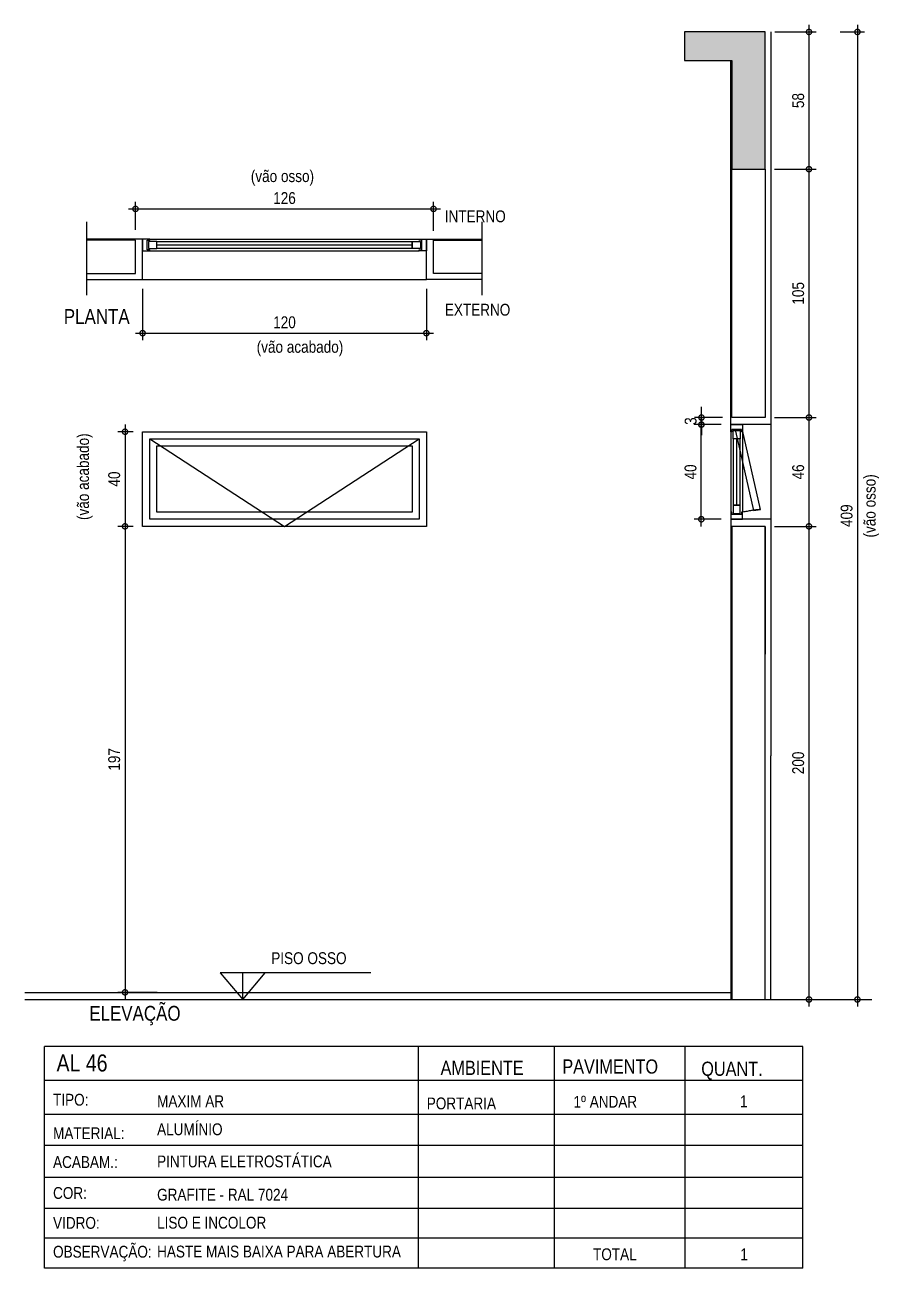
# Model space of a CAD drawing. Header units: metres. Extents: x -0.2 to 51.6, y -20.8 to 5.5.
# Drawn here: x 48.02 to 51.63, y -20.82 to -15.56 of the extents above; entities that cross this region are included whole.
import ezdxf

# ---------------------------------------------------------------- set-up
doc = ezdxf.new("R2010")
doc.units = ezdxf.units.M
doc.linetypes.add('DASHEDX2', pattern=[1.5, 1, -0.5])
for name, color, linetype in [('ARQ-ALV ACAB', 4, 'Continuous'), ('ARQ-ALV OSSO', 5, 'Continuous'), ('ARQ-AUX', 7, 'Continuous'), ('ARQ-AUX2', 2, 'Continuous'), ('ARQ-CAX', 1, 'Continuous'), ('ARQ-CAX @ 1', 1, 'Continuous'), ('ARQ-DIM', 2, 'Continuous'), ('ARQ-ENCH', 1, 'Continuous'), ('ARQ-PRJ', 7, 'DASHEDX2'), ('ARQ-TXT', 2, 'Continuous'), ('ES-CORTE', 2, 'Continuous')]:
    doc.layers.add(name, color=color, linetype=linetype)
doc.styles.add('Adesa', font='ARIALN.TTF')
doc.dimstyles.new('ADESA 1-0025', dxfattribs={"dimtxt": 0.05, "dimasz": 0.045, "dimexe": 0.03, "dimexo": 0.04, "dimgap": 0.02, "dimtad": 1, "dimtoh": 1, "dimdec": 0, "dimlfac": 100, "dimzin": 4, "dimtxsty": 'Adesa', "dimblk": 'DOTSMALL', "dimcen": 1, "dimdle": 0.03, "dimclrd": 1, "dimclre": 1, "dimclrt": 256, "dimazin": 1, "dimtm": 1e-09, "dimtfac": 1, "dimtdec": 0, "dimtix": 1, "dimtmove": 2, "dimatfit": 0, "dimldrblk": 'DOTSMALL', "dimfxl": 0.8, "dimtvp": 2, "dimtolj": 1, "dimtzin": 0, "dimarcsym": 0})

# ---------------------------------------------------------------- blocks, each defined once
blk = doc.blocks.new('_DotSmall')
at = {"color": 0, "linetype": 'ByBlock', "const_width": 0.5}
blk.add_lwpolyline([(-0.0625, 0, 1), (0.0625, 0, 1)], format="xyb", close=True, dxfattribs=at)
blk = doc.blocks.new('*D742')
at = {"layer": 'ARQ-DIM', "color": 1, "lineweight": -2, "transparency": 16777216}
for p, q in [((48.5182, -16.6762), (48.5182, -16.8934)), ((49.7182, -16.6762), (49.7182, -16.8934)), ((48.4882, -16.8634), (49.7482, -16.8634))]:
    blk.add_line(p, q, dxfattribs=at)
at = {"layer": 'Defpoints', "color": 0, "transparency": 16777216}
for p in [(48.5182, -16.6362), (49.7182, -16.6362), (49.7182, -16.8634)]:
    blk.add_point(p, dxfattribs=at)
at = {"layer": 'ARQ-DIM', "color": 1, "lineweight": -2, "transparency": 16777216, "xscale": 0.045, "yscale": 0.045, "zscale": 0.045, "rotation": 180}
blk.add_blockref('_DotSmall', (48.5182, -16.8634), dxfattribs=at)
at = {"layer": 'ARQ-DIM', "color": 1, "lineweight": -2, "transparency": 16777216, "xscale": 0.045, "yscale": 0.045, "zscale": 0.045}
blk.add_blockref('_DotSmall', (49.7182, -16.8634), dxfattribs=at)
at = {"layer": 'ARQ-DIM', "transparency": 16777216, "insert": (49.1182, -16.8179), "char_height": 0.05, "attachment_point": 5, "style": 'Adesa'}
blk.add_mtext('\\A1;120', dxfattribs=at)
blk = doc.blocks.new('*D732')
at = {"layer": 'ARQ-DIM', "color": 1, "lineweight": -2, "transparency": 16777216}
for p, q in [((48.4782, -17.2803), (48.4139, -17.2803)), ((48.4439, -17.2503), (48.4439, -17.7103)), ((48.4782, -17.6803), (48.4139, -17.6803))]:
    blk.add_line(p, q, dxfattribs=at)
at = {"layer": 'Defpoints', "color": 0, "transparency": 16777216}
for p in [(48.5182, -17.2803), (48.4439, -17.6803), (48.5182, -17.6803)]:
    blk.add_point(p, dxfattribs=at)
at = {"layer": 'ARQ-DIM', "color": 1, "lineweight": -2, "transparency": 16777216, "xscale": 0.045, "yscale": 0.045, "zscale": 0.045}
for p, rotation in [((48.4439, -17.2803), 90), ((48.4439, -17.6803), 270)]:
    blk.add_blockref('_DotSmall', p, dxfattribs=dict(at, rotation=rotation))
at = {"layer": 'ARQ-DIM', "transparency": 16777216, "insert": (48.3984, -17.4803), "char_height": 0.05, "attachment_point": 5, "rotation": 90, "style": 'Adesa'}
blk.add_mtext('\\A1;40', dxfattribs=at)
blk = doc.blocks.new('*D743')
at = {"layer": 'ARQ-DIM', "color": 1, "lineweight": -2, "transparency": 16777216}
for p, q in [((48.4582, -16.3383), (49.7782, -16.3383)), ((48.4882, -16.4262), (48.4882, -16.3083)), ((49.7482, -16.4312), (49.7482, -16.3083))]:
    blk.add_line(p, q, dxfattribs=at)
at = {"layer": 'Defpoints', "color": 0, "transparency": 16777216}
for p in [(49.7482, -16.3383), (48.4882, -16.4662), (49.7482, -16.4712)]:
    blk.add_point(p, dxfattribs=at)
at = {"layer": 'ARQ-DIM', "color": 1, "lineweight": -2, "transparency": 16777216, "xscale": 0.045, "yscale": 0.045, "zscale": 0.045, "rotation": 180}
blk.add_blockref('_DotSmall', (48.4882, -16.3383), dxfattribs=at)
at = {"layer": 'ARQ-DIM', "color": 1, "lineweight": -2, "transparency": 16777216, "xscale": 0.045, "yscale": 0.045, "zscale": 0.045}
blk.add_blockref('_DotSmall', (49.7482, -16.3383), dxfattribs=at)
at = {"layer": 'ARQ-DIM', "transparency": 16777216, "insert": (49.1182, -16.2928), "char_height": 0.05, "attachment_point": 5, "style": 'Adesa'}
blk.add_mtext('\\A1;126', dxfattribs=at)
blk = doc.blocks.new('*D733')
at = {"layer": 'ARQ-DIM', "color": 1, "lineweight": -2, "transparency": 16777216}
for p, q in [((48.4439, -17.6503), (48.4439, -19.6803)), ((48.4782, -17.6803), (48.4139, -17.6803)), ((48.5799, -19.6503), (48.4139, -19.6503))]:
    blk.add_line(p, q, dxfattribs=at)
at = {"layer": 'Defpoints', "color": 0, "transparency": 16777216}
for p in [(48.5182, -17.6803), (48.4439, -19.6503), (48.6199, -19.6503)]:
    blk.add_point(p, dxfattribs=at)
at = {"layer": 'ARQ-DIM', "color": 1, "lineweight": -2, "transparency": 16777216, "xscale": 0.045, "yscale": 0.045, "zscale": 0.045}
for p, rotation in [((48.4439, -17.6803), 90), ((48.4439, -19.6503), 270)]:
    blk.add_blockref('_DotSmall', p, dxfattribs=dict(at, rotation=rotation))
at = {"layer": 'ARQ-DIM', "transparency": 16777216, "insert": (48.3984, -18.6653), "char_height": 0.05, "attachment_point": 5, "rotation": 90, "style": 'Adesa'}
blk.add_mtext('\\A1;197', dxfattribs=at)
blk = doc.blocks.new('*U84')
at = {"color": 0, "linetype": 'ByBlock', "ltscale": 0.5}
for points in [[(0.02, -0.045), (0.02, -0.045), (0.02, -0.045), (0.02, -0.045), (0.02, -0.045), (0.02, -0.045), (0.02, -0.045), (0.02, -0.045), (0.02, -0.045), (0.03, -0.045), (0.03, -0.05), (0, -0.05), (0, 0), (0.03, 0), (0.03, -0.005), (0.02, -0.005), (0.02, -0.045)], [(1.18, -0.045), (1.18, -0.045), (1.18, -0.045), (1.18, -0.045), (1.18, -0.045), (1.18, -0.045), (1.18, -0.045), (1.18, -0.045), (1.18, -0.045), (1.17, -0.045), (1.17, -0.05), (1.2, -0.05), (1.2, 0), (1.17, 0), (1.17, -0.005), (1.18, -0.005), (1.18, -0.045)], [(0.025, -0.01), (0.06, -0.01), (0.06, -0.04), (0.025, -0.04)], [(1.175, -0.01), (1.14, -0.01), (1.14, -0.04), (1.175, -0.04)]]:
    blk.add_lwpolyline(points, close=True, dxfattribs=at)
at = {"color": 8, "linetype": 'ByBlock', "ltscale": 0.5}
for points in [[(1.17, 0), (0.03, 0)], [(1.17, -0.05), (0.03, -0.05)]]:
    blk.add_lwpolyline(points, dxfattribs=at)
at = {"color": 7, "linetype": 'ByBlock', "ltscale": 0.5}
blk.add_lwpolyline([(1.14, -0.01), (1.14, -0.04), (0.06, -0.04), (0.06, -0.01)], close=True, dxfattribs=at)
blk.add_lwpolyline([(0.06, -0.025), (1.14, -0.025)], dxfattribs=at)
blk = doc.blocks.new('*D734')
at = {"layer": 'ARQ-DIM', "color": 1, "lineweight": -2, "transparency": 16777216}
for p, q in [((51.3359, -17.6503), (51.3359, -19.7103)), ((51.1902, -17.6803), (51.3659, -17.6803)), ((51.1902, -19.6803), (51.3659, -19.6803))]:
    blk.add_line(p, q, dxfattribs=at)
at = {"layer": 'Defpoints', "color": 0, "transparency": 16777216}
for p in [(51.1502, -17.6803), (51.1502, -19.6803), (51.3359, -19.6803)]:
    blk.add_point(p, dxfattribs=at)
at = {"layer": 'ARQ-DIM', "color": 1, "lineweight": -2, "transparency": 16777216, "xscale": 0.045, "yscale": 0.045, "zscale": 0.045}
for p, rotation in [((51.3359, -17.6803), 90), ((51.3359, -19.6803), 270)]:
    blk.add_blockref('_DotSmall', p, dxfattribs=dict(at, rotation=rotation))
at = {"layer": 'ARQ-DIM', "transparency": 16777216, "insert": (51.2904, -18.6803), "char_height": 0.05, "attachment_point": 5, "rotation": 90, "style": 'Adesa'}
blk.add_mtext('\\A1;200', dxfattribs=at)
blk = doc.blocks.new('*D735')
at = {"layer": 'ARQ-DIM', "color": 1, "lineweight": -2, "transparency": 16777216}
for p, q in [((51.1902, -17.2203), (51.3659, -17.2203)), ((51.3359, -17.1903), (51.3359, -17.7103)), ((51.1902, -17.6803), (51.3659, -17.6803))]:
    blk.add_line(p, q, dxfattribs=at)
at = {"layer": 'Defpoints', "color": 0, "transparency": 16777216}
for p in [(51.1502, -17.2203), (51.1502, -17.6803), (51.3359, -17.6803)]:
    blk.add_point(p, dxfattribs=at)
at = {"layer": 'ARQ-DIM', "color": 1, "lineweight": -2, "transparency": 16777216, "xscale": 0.045, "yscale": 0.045, "zscale": 0.045}
for p, rotation in [((51.3359, -17.2203), 90), ((51.3359, -17.6803), 270)]:
    blk.add_blockref('_DotSmall', p, dxfattribs=dict(at, rotation=rotation))
at = {"layer": 'ARQ-DIM', "transparency": 16777216, "insert": (51.2904, -17.4503), "char_height": 0.05, "attachment_point": 5, "rotation": 90, "style": 'Adesa'}
blk.add_mtext('\\A1;46', dxfattribs=at)
blk = doc.blocks.new('*D736')
at = {"layer": 'ARQ-DIM', "color": 1, "lineweight": -2, "transparency": 16777216}
for p, q in [((51.1908, -15.5903), (51.3659, -15.5903)), ((51.3359, -15.5603), (51.3359, -16.2003)), ((51.1902, -16.1703), (51.3659, -16.1703))]:
    blk.add_line(p, q, dxfattribs=at)
at = {"layer": 'Defpoints', "color": 0, "transparency": 16777216}
for p in [(51.1508, -15.5903), (51.1502, -16.1703), (51.3359, -16.1703)]:
    blk.add_point(p, dxfattribs=at)
at = {"layer": 'ARQ-DIM', "color": 1, "lineweight": -2, "transparency": 16777216, "xscale": 0.045, "yscale": 0.045, "zscale": 0.045}
for p, rotation in [((51.3359, -15.5903), 90), ((51.3359, -16.1703), 270)]:
    blk.add_blockref('_DotSmall', p, dxfattribs=dict(at, rotation=rotation))
at = {"layer": 'ARQ-DIM', "transparency": 16777216, "insert": (51.2904, -15.8803), "char_height": 0.05, "attachment_point": 5, "rotation": 90, "style": 'Adesa'}
blk.add_mtext('\\A1;58', dxfattribs=at)
blk = doc.blocks.new('*D738')
at = {"layer": 'ARQ-DIM', "color": 1, "lineweight": -2, "transparency": 16777216}
for p, q in [((51.4681, -15.5903), (51.5707, -15.5903)), ((51.5407, -15.5603), (51.5407, -19.7103)), ((51.432, -19.6803), (51.5707, -19.6803))]:
    blk.add_line(p, q, dxfattribs=at)
at = {"layer": 'Defpoints', "color": 0, "transparency": 16777216}
for p in [(51.4281, -15.5903), (51.392, -19.6803), (51.5407, -19.6803)]:
    blk.add_point(p, dxfattribs=at)
at = {"layer": 'ARQ-DIM', "color": 1, "lineweight": -2, "transparency": 16777216, "xscale": 0.045, "yscale": 0.045, "zscale": 0.045}
for p, rotation in [((51.5407, -15.5903), 90), ((51.5407, -19.6803), 270)]:
    blk.add_blockref('_DotSmall', p, dxfattribs=dict(at, rotation=rotation))
at = {"layer": 'ARQ-DIM', "transparency": 16777216, "insert": (51.4952, -17.6353), "char_height": 0.05, "attachment_point": 5, "rotation": 90, "style": 'Adesa'}
blk.add_mtext('\\A1;409', dxfattribs=at)
blk = doc.blocks.new('*D740')
at = {"layer": 'ARQ-DIM', "color": 1, "lineweight": -2, "transparency": 16777216}
for p, q in [((50.8813, -17.2203), (50.8813, -17.1753)), ((50.9702, -17.2203), (50.8513, -17.2203)), ((50.8813, -17.2203), (50.8813, -17.2503)), ((50.9652, -17.2503), (50.8513, -17.2503)), ((50.8813, -17.2503), (50.8813, -17.2953))]:
    blk.add_line(p, q, dxfattribs=at)
at = {"layer": 'Defpoints', "color": 0, "transparency": 16777216}
for p in [(51.0102, -17.2203), (50.8813, -17.2503), (51.0052, -17.2503)]:
    blk.add_point(p, dxfattribs=at)
at = {"layer": 'ARQ-DIM', "color": 1, "lineweight": -2, "transparency": 16777216, "xscale": 0.045, "yscale": 0.045, "zscale": 0.045}
for p, rotation in [((50.8813, -17.2203), 270), ((50.8813, -17.2503), 90)]:
    blk.add_blockref('_DotSmall', p, dxfattribs=dict(at, rotation=rotation))
at = {"layer": 'ARQ-DIM', "transparency": 16777216, "insert": (50.8357, -17.2353), "char_height": 0.05, "attachment_point": 5, "rotation": 90, "style": 'Adesa'}
blk.add_mtext('\\A1;3', dxfattribs=at)
blk = doc.blocks.new('*D741')
at = {"layer": 'ARQ-DIM', "color": 1, "lineweight": -2, "transparency": 16777216}
for p, q in [((50.8806, -17.6803), (50.8806, -17.2203)), ((50.9652, -17.2503), (50.8506, -17.2503)), ((50.9652, -17.6503), (50.8506, -17.6503))]:
    blk.add_line(p, q, dxfattribs=at)
at = {"layer": 'Defpoints', "color": 0, "transparency": 16777216}
for p in [(50.8806, -17.2503), (51.0052, -17.2503), (51.0052, -17.6503)]:
    blk.add_point(p, dxfattribs=at)
at = {"layer": 'ARQ-DIM', "color": 1, "lineweight": -2, "transparency": 16777216, "xscale": 0.045, "yscale": 0.045, "zscale": 0.045}
for p, rotation in [((50.8806, -17.2503), 90), ((50.8806, -17.6503), 270)]:
    blk.add_blockref('_DotSmall', p, dxfattribs=dict(at, rotation=rotation))
at = {"layer": 'ARQ-DIM', "transparency": 16777216, "insert": (50.8351, -17.4503), "char_height": 0.05, "attachment_point": 5, "rotation": 90, "style": 'Adesa'}
blk.add_mtext('\\A1;40', dxfattribs=at)
blk = doc.blocks.new('*D744')
at = {"layer": 'ARQ-DIM', "color": 1, "lineweight": -2, "transparency": 16777216}
for p, q in [((51.1902, -16.1703), (51.3659, -16.1703)), ((51.3359, -16.1403), (51.3359, -17.2503)), ((51.318, -17.2203), (51.3659, -17.2203))]:
    blk.add_line(p, q, dxfattribs=at)
at = {"layer": 'Defpoints', "color": 0, "transparency": 16777216}
for p in [(51.1502, -16.1703), (51.278, -17.2203), (51.3359, -17.2203)]:
    blk.add_point(p, dxfattribs=at)
at = {"layer": 'ARQ-DIM', "color": 1, "lineweight": -2, "transparency": 16777216, "xscale": 0.045, "yscale": 0.045, "zscale": 0.045}
for p, rotation in [((51.3359, -16.1703), 90), ((51.3359, -17.2203), 270)]:
    blk.add_blockref('_DotSmall', p, dxfattribs=dict(at, rotation=rotation))
at = {"layer": 'ARQ-DIM', "transparency": 16777216, "insert": (51.2904, -16.6953), "char_height": 0.05, "attachment_point": 5, "rotation": 90, "style": 'Adesa'}
blk.add_mtext('\\A1;105', dxfattribs=at)
blk = doc.blocks.new('*U745')
at = {"color": 0, "linetype": 'ByBlock', "ltscale": 0.5}
for points in [[(0.02, -0.045), (0.02, -0.045), (0.02, -0.045), (0.02, -0.045), (0.02, -0.045), (0.02, -0.045), (0.02, -0.045), (0.02, -0.045), (0.02, -0.045), (0.03, -0.045), (0.03, -0.05), (0, -0.05), (0, 0), (0.03, 0), (0.03, -0.005), (0.02, -0.005), (0.02, -0.045)], [(0.38, -0.045), (0.38, -0.045), (0.38, -0.045), (0.38, -0.045), (0.38, -0.045), (0.38, -0.045), (0.38, -0.045), (0.38, -0.045), (0.38, -0.045), (0.37, -0.045), (0.37, -0.05), (0.4, -0.05), (0.4, 0), (0.37, 0), (0.37, -0.005), (0.38, -0.005), (0.38, -0.045)], [(0.025, -0.01), (0.06, -0.01), (0.06, -0.04), (0.025, -0.04)], [(0.375, -0.01), (0.34, -0.01), (0.34, -0.04), (0.375, -0.04)]]:
    blk.add_lwpolyline(points, close=True, dxfattribs=at)
at = {"color": 8, "linetype": 'ByBlock', "ltscale": 0.5}
for points in [[(0.37, 0), (0.03, 0)], [(0.37, -0.05), (0.03, -0.05)]]:
    blk.add_lwpolyline(points, dxfattribs=at)
at = {"color": 7, "linetype": 'ByBlock', "ltscale": 0.5}
blk.add_lwpolyline([(0.34, -0.01), (0.34, -0.04), (0.06, -0.04), (0.06, -0.01)], close=True, dxfattribs=at)
blk.add_lwpolyline([(0.06, -0.025), (0.34, -0.025)], dxfattribs=at)
blk = doc.blocks.new('ALUMINIO')
h = blk.add_hatch(color=8)
h.dxf.hatch_style = 1
h.paths.add_polyline_path([(51.1502, -15.5903), (50.8102, -15.5903), (50.8102, -15.7103), (51.0102, -15.7103), (51.0102, -16.1703), (51.1502, -16.1703)])
at = {"color": 8}
blk.add_line((50.8102, -15.5903), (50.8102, -15.7103), dxfattribs=at)
at = {"layer": 'ARQ-ALV ACAB'}
for p, q in [((51.1752, -15.5903), (51.1752, -17.2503)), ((51.0052, -17.2503), (51.0052, -15.7103)), ((51.1752, -17.2503), (51.0052, -17.2503)), ((51.0052, -17.6503), (51.0052, -19.6803)), ((51.1752, -17.6503), (51.0052, -17.6503)), ((51.1752, -17.6503), (51.1752, -18.6503)), ((51.1752, -19.6803), (51.1752, -18.6503))]:
    blk.add_line(p, q, dxfattribs=at)
at = {"layer": 'ARQ-ALV ACAB', "ltscale": 0.05}
blk.add_line((48.0204, -19.6503), (51.0052, -19.6503), dxfattribs=at)
for points in [[(48.2836, -16.6362), (48.5182, -16.6362), (48.5182, -16.4662), (48.2826, -16.4662)], [(49.9529, -16.6362), (49.7182, -16.6362), (49.7182, -16.4662), (49.9529, -16.4662)]]:
    blk.add_lwpolyline(points, dxfattribs=at)
at = {"layer": 'ARQ-ALV OSSO'}
for p, q in [((51.0102, -17.2203), (51.0102, -16.1703)), ((51.1502, -16.1703), (51.1502, -17.2203)), ((51.1502, -17.2203), (51.0102, -17.2203)), ((51.0102, -17.6803), (51.0102, -19.6803)), ((51.1502, -17.6803), (51.0102, -17.6803)), ((51.1502, -19.6803), (51.1502, -17.6803)), ((51.1502, -17.6803), (51.1502, -18.2203))]:
    blk.add_line(p, q, dxfattribs=at)
at = {"layer": 'ARQ-ALV OSSO', "ltscale": 0.05}
for points in [[(48.2836, -16.6112), (48.4882, -16.6112), (48.4882, -16.4712), (48.2836, -16.4712)], [(49.9529, -16.6112), (49.7482, -16.6112), (49.7482, -16.4712), (49.9529, -16.4712)]]:
    blk.add_lwpolyline(points, dxfattribs=at)
at = {"layer": 'ARQ-AUX'}
for points in [[(48.5182, -16.6362), (49.7182, -16.6362)], [(51.1752, -17.2503), (51.1752, -17.6503)]]:
    blk.add_lwpolyline(points, dxfattribs=at)
at = {"layer": 'ARQ-AUX2'}
blk.add_lwpolyline([(50.8102, -15.7103), (51.0102, -15.7103), (51.0102, -16.1703), (51.1502, -16.1703), (51.1502, -15.5903), (50.8102, -15.5903)], dxfattribs=at)
at = {"layer": 'ARQ-CAX'}
for points in [[(48.5182, -17.2803), (49.7182, -17.2803), (49.7182, -17.6803), (48.5182, -17.6803)], [(48.5482, -17.3103), (49.6882, -17.3103), (49.6882, -17.6503), (48.5482, -17.6503)], [(48.5782, -17.3403), (49.6582, -17.3403), (49.6582, -17.6203), (48.5782, -17.6203)]]:
    blk.add_lwpolyline(points, close=True, dxfattribs=at)
at = {"layer": 'ARQ-DIM'}
blk.add_lwpolyline([(49.4829, -19.5678), (48.8466, -19.5678), (48.9416, -19.6803), (49.0365, -19.5678), (48.8466, -19.5678), (48.9416, -19.6803), (48.9416, -19.5678)], dxfattribs=at)
at = {"layer": 'ARQ-ENCH', "ltscale": 0.01}
for p, q in [((48.2826, -16.7028), (48.2826, -16.3937)), ((49.9539, -16.7028), (49.9539, -16.3937)), ((51.3098, -19.8792), (48.1038, -19.8792)), ((48.1038, -20.8161), (48.1038, -19.8792)), ((49.6851, -20.8161), (49.6851, -19.8792)), ((49.6851, -20.8161), (49.6851, -19.8792)), ((50.2583, -19.8792), (50.2583, -20.8161)), ((50.8106, -19.8792), (50.8106, -20.8161)), ((51.3098, -20.8161), (51.3098, -19.8792)), ((51.3098, -20.023), (48.1038, -20.023)), ((51.3098, -20.1669), (48.1038, -20.1669)), ((51.3098, -20.2976), (48.1038, -20.2976)), ((51.3098, -20.4327), (48.1038, -20.4327)), ((51.3098, -20.5634), (48.1038, -20.5634)), ((51.3098, -20.6897), (48.1038, -20.6897)), ((51.3098, -20.8161), (48.1038, -20.8161))]:
    blk.add_line(p, q, dxfattribs=at)
at = {"layer": 'ARQ-PRJ'}
blk.add_lwpolyline([(51.055, -17.273), (51.0254, -17.2777), (51.1006, -17.6134), (51.1303, -17.6087)], close=True, dxfattribs=at)
blk.add_lwpolyline([(48.5482, -17.3103), (49.1182, -17.6803), (49.6882, -17.3103)], dxfattribs=at)
blk.add_arc((51.2504, -18.6332), 1.0315, 96.6881, 100.908, dxfattribs=at)
at = {"layer": 'ES-CORTE'}
blk.add_line((48.0204, -19.6803), (51.6015, -19.6803), dxfattribs=at)
at = {"layer": 'ARQ-CAX @ 1', "rotation": 180}
blk.add_blockref('*U84', (49.7182, -16.5162), dxfattribs=at)
at = {"layer": 'ARQ-CAX @ 1', "xscale": -1, "rotation": 270}
blk.add_blockref('*U745', (51.0552, -17.6503), dxfattribs=at)
at = {"layer": 'ARQ-TXT', "attachment_point": 1, "style": 'Adesa'}
for s, insert, char_height, width in [('(vão osso)', (48.9758, -16.1748), 0.05, 0.551174), ('PLANTA', (48.185, -16.7619), 0.0625, 0.551174), ('(vão acabado)', (49.0006, -16.8965), 0.05, 0.551174), ('PISO OSSO', (49.0623, -19.4808), 0.05, 0.88), ('ELEVAÇÃO', (48.2928, -19.7076), 0.0625, 0.551174)]:
    blk.add_mtext(s, dxfattribs=dict(at, insert=insert, char_height=char_height, width=width))
at = {"layer": 'ARQ-TXT', "ltscale": 0.01, "style": 'Adesa'}
for s, insert, char_height, width, attachment_point in [('INTERNO', (49.7961, -16.3447), 0.05, 0.686828, 1), ('EXTERNO', (49.7961, -16.7395), 0.05, 0.686828, 1), ('AL 46', (48.1544, -19.9127), 0.072, 0.605305, 1), ('AMBIENTE', (49.9538, -19.9395), 0.06, 0.467927, 2), ('PAVIMENTO', (50.293, -19.9642), 0.06, 0.336611, 4), ('QUANT.', (51.0102, -19.9432), 0.06, 0.39922, 2), ('TIPO:', (48.1396, -20.0792), 0.05, 0.166457, 1), ('MAXIM AR ', (48.5795, -20.0858), 0.05, 1.067594, 1), ('PORTARIA', (49.7198, -20.1201), 0.05, 0.467927, 4), ('1º ANDAR', (50.3402, -20.1128), 0.05, 0.55993, 4), ('1', (51.0602, -20.1108), 0.05, 0.49922, 5), ('MATERIAL:', (48.1396, -20.2208), 0.05, 0.336303, 1), ('ALUMÍNIO', (48.5795, -20.204), 0.05, 1.067594, 1), ('PINTURA ELETROSTÁTICA', (48.5795, -20.34), 0.05, 1.067594, 1), ('ACABAM.:', (48.1396, -20.3427), 0.05, 0.336303, 1), ('COR:', (48.1396, -20.4734), 0.05, 0.336303, 1), ('GRAFITE - RAL 7024', (48.5795, -20.4806), 0.05, 1.067594, 1), ('VIDRO:', (48.1396, -20.5998), 0.05, 0.336303, 1), ('LISO E INCOLOR', (48.5795, -20.599), 0.05, 1.067594, 1), ('OBSERVAÇÃO:', (48.1396, -20.7217), 0.05, 0.336303, 1), ('HASTE MAIS BAIXA PARA ABERTURA', (48.5795, -20.721), 0.05, 1.067594, 1), ('TOTAL', (50.515, -20.7324), 0.05, 0.410919, 2), ('1', (51.0615, -20.7324), 0.05, 0.39922, 2)]:
    blk.add_mtext(s, dxfattribs=dict(at, insert=insert, char_height=char_height, width=width, attachment_point=attachment_point))
at = {"layer": 'ARQ-TXT', "ltscale": 0.01, "char_height": 0.05, "width": 0.88, "attachment_point": 1, "rotation": 90, "style": 'Adesa'}
for s, insert in [('{\\fArial Narrow|b0|i0|c0|p34;(vão acabado)}', (48.2415, -17.6535)), ('{\\fArial Narrow|b0|i0|c0|p34;(vão osso)}', (51.5675, -17.7276))]:
    blk.add_mtext(s, dxfattribs=dict(at, insert=insert))
at = {"layer": 'ARQ-DIM'}
for base, p1, p2, picture, middle in [((51.3359, -16.1703), (51.1508, -15.5903), (51.1502, -16.1703), '*D736', (51.2904, -15.8803)), ((51.5407, -19.6803), (51.4281, -15.5903), (51.392, -19.6803), '*D738', (51.4952, -17.6353)), ((51.3359, -17.2203), (51.1502, -16.1703), (51.278, -17.2203), '*D744', (51.2904, -16.6953)), ((50.8813, -17.2503), (51.0102, -17.2203), (51.0052, -17.2503), '*D740', (50.8357, -17.2353)), ((50.8806, -17.2503), (51.0052, -17.6503), (51.0052, -17.2503), '*D741', (50.8351, -17.4503)), ((51.3359, -17.6803), (51.1502, -17.2203), (51.1502, -17.6803), '*D735', (51.2904, -17.4503)), ((48.4439, -17.6803), (48.5182, -17.2803), (48.5182, -17.6803), '*D732', (48.3984, -17.4803)), ((48.4439, -19.6503), (48.5182, -17.6803), (48.6199, -19.6503), '*D733', (48.3984, -18.6653)), ((51.3359, -19.6803), (51.1502, -17.6803), (51.1502, -19.6803), '*D734', (51.2904, -18.6803))]:
    dim = blk.add_linear_dim(base=base, p1=p1, p2=p2, angle=90, dimstyle='ADESA 1-0025', dxfattribs=at)
    dim.commit()
    dim.dimension.update_dxf_attribs({"geometry": picture, "text_midpoint": middle})
for base, p1, p2, picture, middle in [((49.7482, -16.3383), (48.4882, -16.4662), (49.7482, -16.4712), '*D743', (49.1182, -16.2928)), ((49.7182, -16.8634), (48.5182, -16.6362), (49.7182, -16.6362), '*D742', (49.1182, -16.8179))]:
    dim = blk.add_linear_dim(base=base, p1=p1, p2=p2, dimstyle='ADESA 1-0025', dxfattribs=at)
    dim.commit()
    dim.dimension.update_dxf_attribs({"geometry": picture, "text_midpoint": middle})

msp = doc.modelspace()

# ---------------------------------------------------------------- block references
msp.add_blockref('ALUMINIO', (0, 0))

doc.saveas('drawing.dxf')
